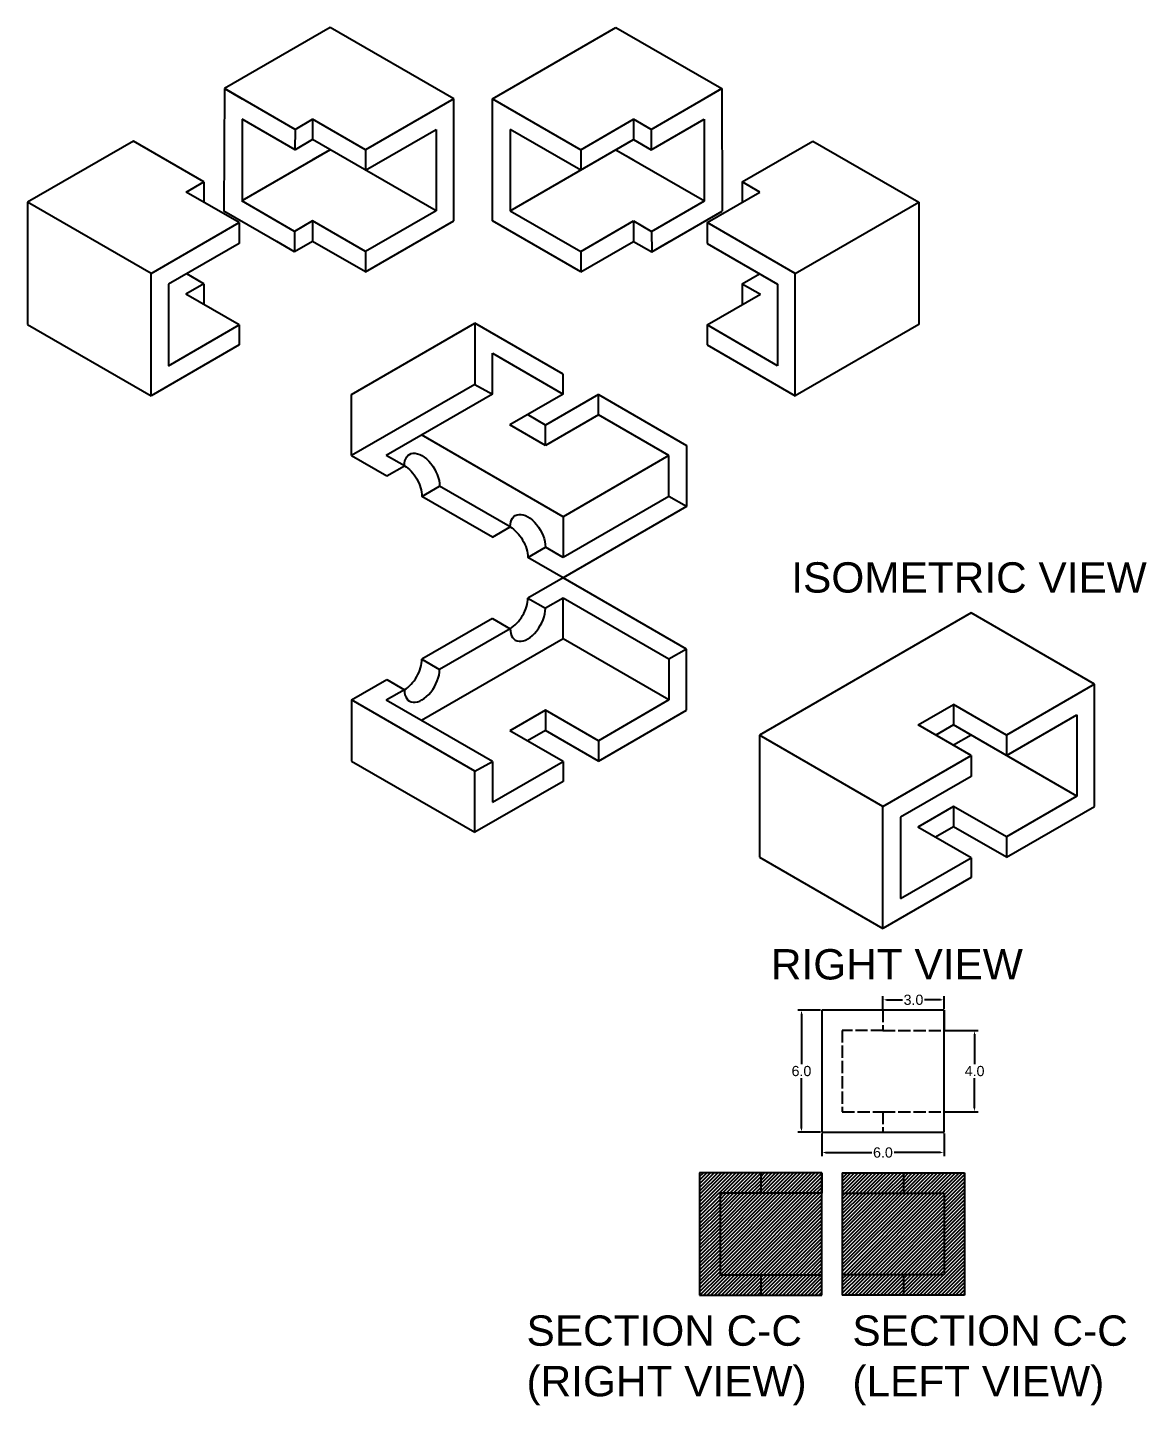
# Model space of a CAD drawing. Header units: inches. Extents: x -42 to 74, y -23 to 45.
# Drawn here: x -42 to 12.1, y -23.4 to 44.2 of the extents above; entities that cross this region are included whole.
import ezdxf

# ---------------------------------------------------------------- set-up
doc = ezdxf.new("R2010")
doc.units = ezdxf.units.IN
doc.header["$MEASUREMENT"] = 0
doc.linetypes.add('ACAD_ISO02W100', pattern=[15, 12, -3])
for name, color, linetype in [('back layer', 177, 'Continuous'), ('dimensions', 100, 'Continuous'), ('dotted', 7, 'ACAD_ISO02W100'), ('front layer', 140, 'Continuous'), ('middle layer', 170, 'Continuous'), ('text layer', 3, 'Continuous')]:
    doc.layers.add(name, color=color, linetype=linetype)
doc.styles.get("Standard").update_dxf_attribs({"font": 'arial.ttf'})
doc.dimstyles.get("Standard").update_dxf_attribs({"dimtxt": 0.5, "dimasz": 0.18, "dimexe": 0.18, "dimexo": 0.0625, "dimgap": 0.09, "dimtad": 0, "dimtih": 1, "dimtoh": 1, "dimdec": 1, "dimzin": 0, "dimdsep": 46, "dimtxsty": 'Standard', "dimcen": 0.09, "dimadec": 0, "dimazin": 0, "dimtfac": 1, "dimtdec": 1, "dimtofl": 0, "dimtmove": 0, "dimatfit": 3, "dimfxl": 1, "dimtolj": 1, "dimtzin": 0, "dimarcsym": 0})
pattern_1 = [(45, (-3, -4.41591), (-0.0883883, 0.0883883), [])]

# ---------------------------------------------------------------- blocks, each defined once
blk = doc.blocks.new('block 1')
for p, q in [((-0.866, 33.605), (-6.062, 30.605)), ((2.598, 31.605), (-0.866, 33.605)), ((1.732, 31.105), (2.598, 31.605)), ((2.598, 31.605), (2.598, 30.605)), ((0, 27.105), (-6.062, 30.605)), ((-6.062, 30.605), (-6.062, 24.605)), ((4.33, 29.605), (1.732, 31.105)), ((0, 27.105), (4.33, 29.605)), ((4.33, 29.605), (4.33, 28.579)), ((4.33, 28.579), (0.866, 26.579)), ((0, 21.105), (0, 27.105)), ((2.598, 26.605), (1.754, 27.092)), ((0.866, 26.579), (0.866, 22.579)), ((2.598, 26.605), (1.71, 26.092)), ((2.598, 26.605), (2.598, 25.605)), ((4.33, 24.579), (1.71, 26.092)), ((2.598, 25.605), (2.576, 25.592)), ((-6.062, 24.605), (0, 21.105)), ((0.866, 22.579), (4.33, 24.579)), ((4.33, 24.579), (4.33, 23.605)), ((4.33, 23.605), (0, 21.105))]:
    blk.add_line(p, q)
blk = doc.blocks.new('block 2-1')
for p, q in [((-26.098, 26.227), (-20.036, 29.727)), ((-20.036, 29.727), (-20.036, 26.727)), ((-15.705, 27.227), (-20.036, 29.727)), ((-19.169, 26.253), (-19.169, 28.253)), ((-19.169, 28.253), (-15.705, 26.253)), ((-15.705, 26.253), (-15.705, 27.227)), ((-20.036, 26.727), (-26.098, 23.227)), ((-20.036, 26.727), (-19.169, 26.253)), ((-26.098, 23.227), (-26.098, 26.227)), ((-19.169, 26.253), (-24.388, 23.24)), ((-15.705, 26.253), (-18.326, 24.74)), ((-13.973, 26.227), (-16.571, 24.727)), ((-13.973, 25.227), (-13.973, 26.227)), ((-13.973, 26.227), (-9.643, 23.727)), ((-16.571, 24.727), (-17.46, 25.24)), ((-13.973, 25.227), (-16.571, 23.727)), ((-10.509, 23.227), (-13.973, 25.227)), ((-16.571, 23.727), (-18.326, 24.74)), ((-16.571, 23.727), (-16.571, 24.727)), ((-15.705, 20.227), (-22.656, 24.24)), ((-9.643, 23.727), (-9.643, 20.727)), ((-26.098, 23.227), (-24.366, 22.227)), ((-23.5, 22.727), (-24.388, 23.24)), ((-10.509, 23.227), (-15.705, 20.227)), ((-10.509, 21.227), (-10.509, 23.227)), ((-24.366, 22.227), (-23.5, 22.727)), ((-22.634, 21.227), (-21.768, 21.727)), ((-18.303, 19.727), (-21.768, 21.727)), ((-19.169, 19.227), (-22.634, 21.227)), ((-10.509, 21.227), (-15.705, 18.227)), ((-9.643, 20.727), (-10.509, 21.227)), ((-9.643, 20.727), (-15.705, 17.227)), ((-19.169, 19.227), (-18.303, 19.727)), ((-15.705, 20.227), (-15.705, 18.227)), ((-17.437, 18.227), (-16.571, 18.727)), ((-15.705, 18.227), (-16.571, 18.727)), ((-15.705, 17.227), (-17.437, 18.227))]:
    blk.add_line(p, q)
at = {"extrusion": (0, 0, -1)}
for centre, start_param in [((-22.634, 22.227), 5.497787), ((-23.5, 21.727), 7.068583), ((-17.437, 19.227), 5.497787), ((-18.303, 18.727), 7.068583)]:
    blk.add_ellipse(centre, major_axis=(-0.612, 1.061), ratio=0.57735, start_param=start_param, end_param=8.63938, dxfattribs=at)
blk = doc.blocks.new('block 1-1')
for p, q in [((21.651, 38.5), (16.454, 35.5)), ((27.713, 35), (21.651, 38.5)), ((16.454, 35.5), (16.432, 29.487)), ((19.919, 33.5), (16.454, 35.5)), ((16.454, 35.5), (17.321, 35)), ((27.713, 35), (23.383, 32.5)), ((27.713, 29), (27.713, 35)), ((19.919, 32.5), (17.321, 34)), ((17.321, 34), (17.321, 29.978)), ((19.919, 33.5), (20.785, 34)), ((23.383, 32.5), (20.785, 34)), ((20.785, 34), (20.785, 33)), ((19.919, 33.5), (19.915, 32.502)), ((23.383, 31.5), (26.847, 33.5)), ((26.847, 33.5), (26.847, 29.5)), ((21.651, 32.5), (17.302, 29.989)), ((19.919, 32.5), (19.915, 32.502)), ((20.785, 33), (19.919, 32.5)), ((26.847, 29.5), (20.785, 33)), ((21.651, 32.5), (20.785, 32)), ((23.383, 32.5), (23.383, 31.5)), ((19.9, 28.489), (17.302, 29.989)), ((19.896, 27.487), (16.432, 29.487)), ((26.847, 29.5), (23.383, 27.5)), ((19.9, 28.489), (19.896, 27.487)), ((20.785, 29), (19.9, 28.489)), ((23.383, 27.5), (20.785, 29)), ((20.785, 29), (20.785, 28)), ((23.383, 26.5), (27.713, 29)), ((19.896, 27.487), (19.03, 27.987)), ((20.785, 28), (19.896, 27.487)), ((23.383, 26.5), (20.785, 28)), ((23.383, 27.5), (23.383, 26.5))]:
    blk.add_line(p, q)
blk = doc.blocks.new('*D34')
at = {"layer": 'Defpoints', "color": 0, "linetype": 'ACAD_ISO02W100', "transparency": 16777216}
for p in [(3, -5), (3, -9), (4.5, -9)]:
    blk.add_point(p, dxfattribs=at)
at = {"layer": 'text layer', "color": 0, "linetype": 'ACAD_ISO02W100', "lineweight": -2, "transparency": 16777216}
for p, q in [((3.063, -5), (4.68, -5)), ((4.5, -5.18), (4.5, -6.655)), ((4.5, -8.82), (4.5, -7.345)), ((3.063, -9), (4.68, -9))]:
    blk.add_line(p, q, dxfattribs=at)
at = {"layer": 'text layer', "color": 0, "linetype": 'ACAD_ISO02W100', "transparency": 16777216}
for points in [[(4.47, -5.18), (4.53, -5.18), (4.5, -5)], [(4.47, -8.82), (4.53, -8.82), (4.5, -9)]]:
    blk.add_solid(points, dxfattribs=at)
at = {"layer": 'text layer', "color": 0, "linetype": 'ACAD_ISO02W100', "transparency": 16777216, "insert": (4.5, -7), "char_height": 0.5, "attachment_point": 5}
blk.add_mtext('\\A1;4.0', dxfattribs=at)
blk = doc.blocks.new('*D35')
at = {"layer": 'Defpoints', "color": 0, "linetype": 'ACAD_ISO02W100', "transparency": 16777216}
for p in [(-3, -4), (-4, -10), (-3, -10)]:
    blk.add_point(p, dxfattribs=at)
at = {"layer": 'text layer', "color": 0, "linetype": 'ACAD_ISO02W100', "lineweight": -2, "transparency": 16777216}
for p, q in [((-3.062, -4), (-4.18, -4)), ((-4, -4.18), (-4, -6.655)), ((-4, -9.82), (-4, -7.345)), ((-3.062, -10), (-4.18, -10))]:
    blk.add_line(p, q, dxfattribs=at)
at = {"layer": 'text layer', "color": 0, "linetype": 'ACAD_ISO02W100', "transparency": 16777216}
for points in [[(-4.03, -4.18), (-3.97, -4.18), (-4, -4)], [(-4.03, -9.82), (-3.97, -9.82), (-4, -10)]]:
    blk.add_solid(points, dxfattribs=at)
at = {"layer": 'text layer', "color": 0, "linetype": 'ACAD_ISO02W100', "transparency": 16777216, "insert": (-4, -7), "char_height": 0.5, "attachment_point": 5}
blk.add_mtext('\\A1;6.0', dxfattribs=at)
blk = doc.blocks.new('*D36')
at = {"layer": 'Defpoints', "color": 0, "linetype": 'ACAD_ISO02W100', "transparency": 16777216}
for p in [(-3, -10), (3, -10), (3, -11)]:
    blk.add_point(p, dxfattribs=at)
at = {"layer": 'text layer', "color": 0, "linetype": 'ACAD_ISO02W100', "lineweight": -2, "transparency": 16777216}
for p, q in [((-3, -10.062), (-3, -11.18)), ((3, -10.062), (3, -11.18)), ((-2.82, -11), (-0.546, -11)), ((2.82, -11), (0.546, -11))]:
    blk.add_line(p, q, dxfattribs=at)
at = {"layer": 'text layer', "color": 0, "linetype": 'ACAD_ISO02W100', "transparency": 16777216}
for points in [[(-2.82, -10.97), (-2.82, -11.03), (-3, -11)], [(2.82, -10.97), (2.82, -11.03), (3, -11)]]:
    blk.add_solid(points, dxfattribs=at)
at = {"layer": 'text layer', "color": 0, "linetype": 'ACAD_ISO02W100', "transparency": 16777216, "insert": (0, -11), "char_height": 0.5, "attachment_point": 5}
blk.add_mtext('\\A1;6.0', dxfattribs=at)
blk = doc.blocks.new('*D37')
at = {"layer": 'Defpoints', "color": 0, "linetype": 'ACAD_ISO02W100', "transparency": 16777216}
for p in [(0, -4), (3, -3.5), (3, -4)]:
    blk.add_point(p, dxfattribs=at)
at = {"layer": 'text layer', "color": 0, "linetype": 'ACAD_ISO02W100', "lineweight": -2, "transparency": 16777216}
for p, q in [((0, -3.938), (0, -3.32)), ((3, -3.938), (3, -3.32)), ((0.18, -3.5), (0.956, -3.5)), ((2.82, -3.5), (2.044, -3.5))]:
    blk.add_line(p, q, dxfattribs=at)
at = {"layer": 'text layer', "color": 0, "linetype": 'ACAD_ISO02W100', "transparency": 16777216}
for points in [[(0.18, -3.47), (0.18, -3.53), (0, -3.5)], [(2.82, -3.47), (2.82, -3.53), (3, -3.5)]]:
    blk.add_solid(points, dxfattribs=at)
at = {"layer": 'text layer', "color": 0, "linetype": 'ACAD_ISO02W100', "transparency": 16777216, "insert": (1.5, -3.5), "char_height": 0.5, "attachment_point": 5}
blk.add_mtext('\\A1;3.0', dxfattribs=at)

msp = doc.modelspace()

# ---------------------------------------------------------------- hatches: boundary and pattern name
at = {"layer": 'back layer'}
h = msp.add_hatch(dxfattribs=at)
h.set_pattern_fill('ANSI31', color=256)
h.set_pattern_definition(pattern_1)
h.paths.add_polyline_path([(3.004, -13), (-1.996, -13), (-1.996, -17), (1.004, -17), (3.004, -17)])
h.paths.add_polyline_path([(-3, -13), (-6, -13), (-8, -13), (-8, -17), (-3, -17)])
at = {"layer": 'front layer'}
h = msp.add_hatch(dxfattribs=at)
h.set_pattern_fill('ANSI31', color=256)
h.set_pattern_definition(pattern_1)
h.paths.add_polyline_path([(3.004, -13), (3.004, -17), (1.004, -17), (1.004, -18), (4.004, -18), (4.004, -12), (1.004, -12), (1.004, -13)])
h.paths.add_polyline_path([(-6, -13), (-6, -12), (-9, -12), (-9, -18), (-6, -18), (-6, -17), (-8, -17), (-8, -13)])
at = {"layer": 'middle layer'}
h = msp.add_hatch(dxfattribs=at)
h.set_pattern_fill('ANSI31', color=256)
h.set_pattern_definition(pattern_1)
h.paths.add_polyline_path([(1.004, -13), (1.004, -12), (-1.996, -12), (-1.996, -13)])
h.paths.add_polyline_path([(1.004, -18), (1.004, -17), (-1.996, -17), (-1.996, -18)])
h.paths.add_polyline_path([(-3, -18), (-3, -17), (-6, -17), (-6, -18)])
h.paths.add_polyline_path([(-3, -13), (-3, -12), (-6, -12), (-6, -13)])

# ---------------------------------------------------------------- linework, layer by layer
for p, q in [((4.33, 15.5), (-6.062, 9.5)), ((10.392, 12), (4.33, 15.5)), ((10.392, 12), (6.062, 9.5)), ((10.392, 6), (10.392, 12)), ((1.732, 10), (3.464, 11)), ((6.062, 9.5), (3.464, 11)), ((3.464, 11), (3.464, 10)), ((6.062, 8.5), (9.526, 10.5)), ((9.526, 10.5), (9.526, 6.5)), ((0, 6), (-6.062, 9.5)), ((-6.062, 9.5), (-6.062, 3.5)), ((4.33, 8.5), (1.732, 10)), ((3.464, 10), (2.598, 9.5)), ((9.526, 6.5), (3.464, 10)), ((4.33, 9.5), (3.464, 9)), ((6.062, 9.5), (6.062, 8.5)), ((0, 6), (4.33, 8.5)), ((4.33, 8.5), (4.33, 7.474)), ((4.33, 7.474), (0.866, 5.474)), ((9.526, 6.5), (6.062, 4.5)), ((0, 0), (0, 6)), ((0.866, 5.474), (0.866, 1.474)), ((3.464, 6), (1.71, 4.987)), ((6.062, 4.5), (3.464, 6)), ((3.464, 6), (3.464, 5)), ((6.062, 3.5), (10.392, 6)), ((4.33, 3.474), (1.71, 4.987)), ((3.464, 5), (2.576, 4.487)), ((6.062, 3.5), (3.464, 5)), ((6.062, 4.5), (6.062, 3.5)), ((-6.062, 3.5), (0, 0)), ((0.866, 1.474), (4.33, 3.474)), ((4.33, 3.474), (4.33, 2.5)), ((4.33, 2.5), (0, 0)), ((3, -4), (-3, -4)), ((-3, -4), (-3, -10)), ((3, -10), (3, -4)), ((3, -4), (3, -5)), ((-3, -10), (3, -10)), ((-3, -12), (-9, -12)), ((-9, -12), (-9, -18)), ((-6, -12), (-6, -13)), ((-3, -18), (-3, -12)), ((-3, -12), (-3, -13)), ((-1.996, -12), (4.004, -12)), ((-1.996, -12), (-1.996, -18)), ((1.004, -12), (1.004, -13)), ((4.004, -12), (4.004, -18)), ((-8, -13), (-8, -17)), ((-3, -13), (-8, -13)), ((-3, -13), (-6, -13)), ((-1.996, -13), (3.004, -13)), ((-1.996, -13), (1.004, -13)), ((3.004, -13), (3.004, -17)), ((-8, -17), (-3, -17)), ((-6, -17), (-3, -17)), ((-6, -17), (-6, -18)), ((3.004, -17), (-1.996, -17)), ((1.004, -17), (-1.996, -17)), ((1.004, -17), (1.004, -18)), ((-9, -18), (-3, -18)), ((4.004, -18), (-1.996, -18))]:
    msp.add_line(p, q)
at = {"layer": 'dotted', "ltscale": 0.05}
for p, q in [((0, -4), (0, -5)), ((0, -5), (-2, -5)), ((-2, -5), (-2, -9)), ((-2, -9), (0, -9)), ((0, -9), (0, -10))]:
    msp.add_line(p, q, dxfattribs=at)
at = {"layer": 'dotted', "linetype": 'ACAD_ISO02W100', "ltscale": 0.05}
for p, q in [((0, -5), (3, -5)), ((0, -9), (3, -9))]:
    msp.add_line(p, q, dxfattribs=at)

# ---------------------------------------------------------------- block references
for name, p in [('block 1-1', (-48.787, 5.75)), ('block 1', (-35.938, 5.064)), ('block 2-1', (0, 0))]:
    msp.add_blockref(name, p)
at = {"xscale": -1}
for name, p in [('block 1-1', (8.542, 5.75)), ('block 1', (-4.307, 5.064))]:
    msp.add_blockref(name, p, dxfattribs=at)
at = {"xscale": -1, "rotation": 180}
msp.add_blockref('block 2-1', (0, 34.454), dxfattribs=at)

# ---------------------------------------------------------------- texts
at = {"layer": 'dimensions'}
for s, height, p in [('ISOMETRIC VIEW', 1.48947, (-4.5, 16.5)), ('RIGHT VIEW', 1.4895, (-5.5, -2.5))]:
    msp.add_text(s, height=height, dxfattribs=at).set_placement(p)
at = {"layer": 'dimensions', "insert": (-17.5, -19), "char_height": 1.48947, "width": 14.5, "attachment_point": 1}
msp.add_mtext('SECTION C-C (RIGHT VIEW)', dxfattribs=at)
at = {"layer": 'dimensions', "linetype": 'ACAD_ISO02W100', "insert": (-1.5, -19), "char_height": 1.48947, "attachment_point": 1}
msp.add_mtext('SECTION C-C\\P(LEFT VIEW)', dxfattribs=at)

# ---------------------------------------------------------------- dimensions: what is measured, and where the dimension line sits
at = {"layer": 'text layer', "linetype": 'ACAD_ISO02W100'}
for base, p1, p2, picture, middle in [((3, -3.5), (0, -4), (3, -4), '*D37', (1.5, -3.5)), ((3, -11), (-3, -10), (3, -10), '*D36', (0, -11))]:
    dim = msp.add_linear_dim(base=base, p1=p1, p2=p2, dimstyle='Standard', dxfattribs=at)
    dim.commit()
    dim.dimension.update_dxf_attribs({"geometry": picture, "text_midpoint": middle})
for base, p1, p2, picture, middle in [((-4, -10), (-3, -4), (-3, -10), '*D35', (-4, -7)), ((4.5, -9), (3, -5), (3, -9), '*D34', (4.5, -7))]:
    dim = msp.add_linear_dim(base=base, p1=p1, p2=p2, angle=90, dimstyle='Standard', dxfattribs=at)
    dim.commit()
    dim.dimension.update_dxf_attribs({"geometry": picture, "text_midpoint": middle})

doc.saveas('drawing.dxf')
